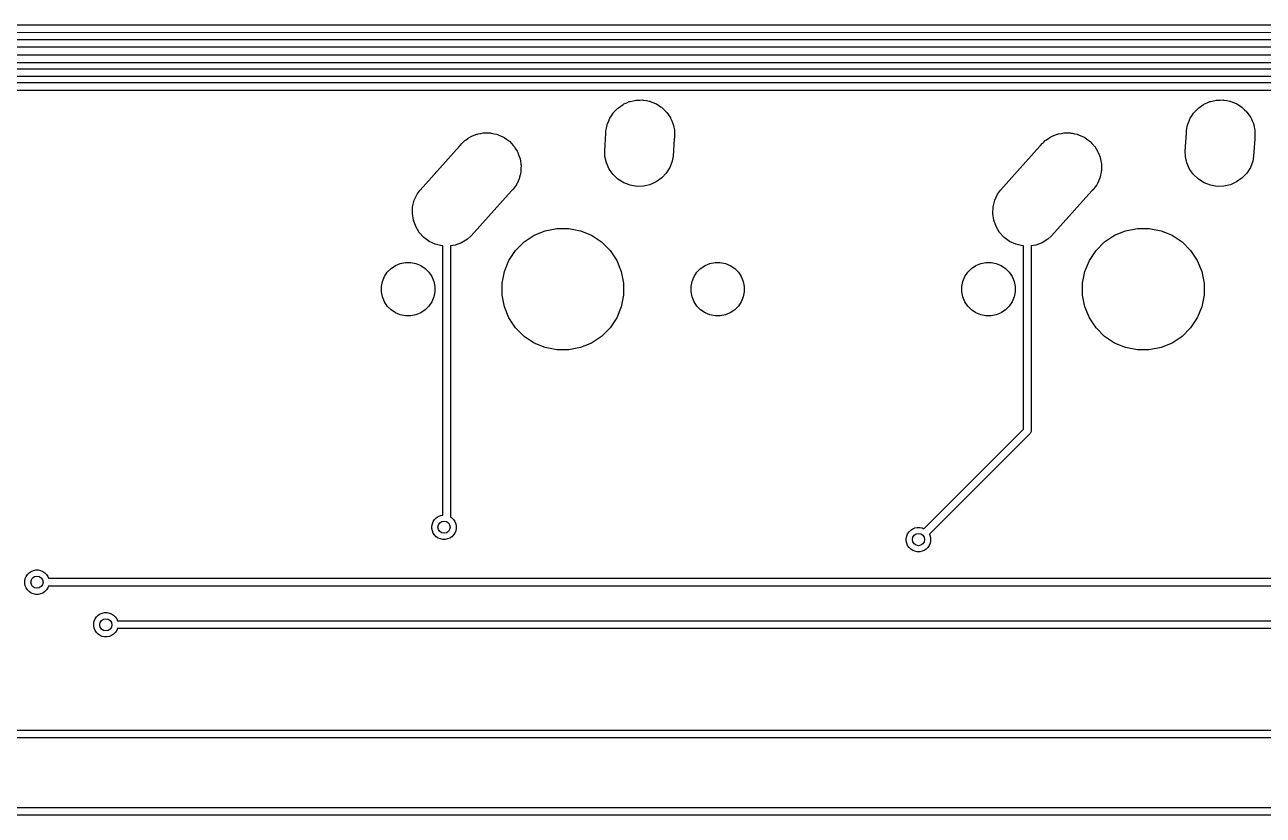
# Model space of a CAD drawing. Extents: x -26.1 to -7.5, y -7.6 to -2.2.
# Drawn here: x -20.163 to -18.563, y -3.212 to -2.191 of the extents above; entities that cross this region are included whole.
import ezdxf

# ---------------------------------------------------------------- set-up
doc = ezdxf.new("R2010")
doc.units = 0
doc.header["$MEASUREMENT"] = 0
doc.layers.add('BLACK', color=7, linetype='CONTINUOUS')

msp = doc.modelspace()

# ---------------------------------------------------------------- linework, layer by layer
at = {"layer": 'BLACK', "linetype": 'CONTINUOUS'}
for p, q in [((-21.1002, -2.191), (-8.00043, -2.192)), ((-8.00226, -2.202), (-21.0979, -2.201)), ((-20.8736, -2.20987), (-10.016, -2.20987)), ((-10.0178, -2.21987), (-20.8718, -2.21987)), ((-20.8088, -2.23), (-10.3214, -2.23)), ((-10.3233, -2.24), (-20.8069, -2.24)), ((-20.7338, -2.24787), (-10.9747, -2.24787)), ((-10.9781, -2.25787), (-20.7319, -2.25787)), ((-20.7264, -2.26575), (-12.2233, -2.26575)), ((-12.2251, -2.27575), (-20.7245, -2.27575)), ((-19.3725, -2.28834), (-19.3719, -2.28821)), ((-19.3719, -2.28821), (-19.3681, -2.28821)), ((-19.3681, -2.28821), (-19.3644, -2.2881)), ((-19.3644, -2.2881), (-19.3638, -2.28821)), ((-19.3638, -2.28821), (-19.3631, -2.28821)), ((-19.3631, -2.28821), (-19.3595, -2.28893)), ((-18.6225, -2.28834), (-18.6219, -2.28821)), ((-18.6219, -2.28821), (-18.6181, -2.28821)), ((-18.6181, -2.28821), (-18.6144, -2.2881)), ((-18.6144, -2.2881), (-18.6138, -2.28821)), ((-18.6138, -2.28821), (-18.6131, -2.28821)), ((-18.6131, -2.28821), (-18.6095, -2.28893)), ((-19.4023, -2.30481), (-19.4019, -2.30427)), ((-19.4019, -2.30427), (-19.3993, -2.30164)), ((-19.3993, -2.30164), (-19.3967, -2.29894)), ((-19.3967, -2.29894), (-19.3962, -2.29856)), ((-19.3962, -2.29856), (-19.3957, -2.2981)), ((-19.3957, -2.2981), (-19.3926, -2.29603)), ((-19.3926, -2.29603), (-19.3896, -2.29388)), ((-19.3896, -2.29388), (-19.389, -2.29361)), ((-19.389, -2.29361), (-19.3885, -2.29325)), ((-19.3885, -2.29325), (-19.385, -2.29183)), ((-19.385, -2.29183), (-19.3817, -2.29031)), ((-19.3817, -2.29031), (-19.381, -2.29016)), ((-19.381, -2.29016), (-19.3804, -2.28991)), ((-19.3804, -2.28991), (-19.3768, -2.28919)), ((-19.3768, -2.28919), (-19.3732, -2.28836)), ((-19.3732, -2.28836), (-19.3725, -2.28834)), ((-19.3595, -2.28893), (-19.3558, -2.28955)), ((-19.3558, -2.28955), (-19.3552, -2.28978)), ((-19.3552, -2.28978), (-19.3546, -2.28991)), ((-19.3546, -2.28991), (-19.3511, -2.29133)), ((-19.3511, -2.29133), (-19.3477, -2.29265)), ((-19.3477, -2.29265), (-19.3471, -2.293)), ((-19.3471, -2.293), (-19.3465, -2.29325)), ((-19.3465, -2.29325), (-19.3434, -2.29531)), ((-19.3434, -2.29531), (-19.3403, -2.29728)), ((-19.3403, -2.29728), (-19.3398, -2.29773)), ((-19.3398, -2.29773), (-19.3393, -2.2981)), ((-19.3393, -2.2981), (-19.3366, -2.30072)), ((-19.3366, -2.30072), (-19.3339, -2.30327)), ((-19.3339, -2.30327), (-19.3336, -2.3038)), ((-19.3336, -2.3038), (-19.3331, -2.30427)), ((-19.3331, -2.30427), (-19.331, -2.30735)), ((-18.6523, -2.30481), (-18.6519, -2.30427)), ((-18.6519, -2.30427), (-18.6493, -2.30164)), ((-18.6493, -2.30164), (-18.6467, -2.29894)), ((-18.6467, -2.29894), (-18.6462, -2.29856)), ((-18.6462, -2.29856), (-18.6457, -2.2981)), ((-18.6457, -2.2981), (-18.6426, -2.29603)), ((-18.6426, -2.29603), (-18.6396, -2.29388)), ((-18.6396, -2.29388), (-18.639, -2.29361)), ((-18.639, -2.29361), (-18.6385, -2.29325)), ((-18.6385, -2.29325), (-18.635, -2.29183)), ((-18.635, -2.29183), (-18.6317, -2.29031)), ((-18.6317, -2.29031), (-18.631, -2.29016)), ((-18.631, -2.29016), (-18.6304, -2.28991)), ((-18.6304, -2.28991), (-18.6268, -2.28919)), ((-18.6268, -2.28919), (-18.6232, -2.28836)), ((-18.6232, -2.28836), (-18.6225, -2.28834)), ((-18.6095, -2.28893), (-18.6058, -2.28955)), ((-18.6058, -2.28955), (-18.6052, -2.28978)), ((-18.6052, -2.28978), (-18.6046, -2.28991)), ((-18.6046, -2.28991), (-18.6011, -2.29133)), ((-18.6011, -2.29133), (-18.5977, -2.29265)), ((-18.5977, -2.29265), (-18.5971, -2.293)), ((-18.5971, -2.293), (-18.5965, -2.29325)), ((-18.5965, -2.29325), (-18.5934, -2.29531)), ((-18.5934, -2.29531), (-18.5903, -2.29728)), ((-18.5903, -2.29728), (-18.5898, -2.29773)), ((-18.5898, -2.29773), (-18.5893, -2.2981)), ((-18.5893, -2.2981), (-18.5866, -2.30072)), ((-18.5866, -2.30072), (-18.5839, -2.30327)), ((-18.5839, -2.30327), (-18.5836, -2.3038)), ((-18.5836, -2.3038), (-18.5831, -2.30427)), ((-18.5831, -2.30427), (-18.581, -2.30735)), ((-19.4104, -2.32083), (-19.4102, -2.32022)), ((-19.4102, -2.32022), (-19.4101, -2.31958)), ((-19.4101, -2.31958), (-19.4087, -2.31615)), ((-19.4087, -2.31615), (-19.4073, -2.31268)), ((-19.4073, -2.31268), (-19.407, -2.31213)), ((-19.407, -2.31213), (-19.4068, -2.31152)), ((-19.4068, -2.31152), (-19.4047, -2.30843)), ((-19.4047, -2.30843), (-19.4027, -2.30529)), ((-19.4027, -2.30529), (-19.4023, -2.30481)), ((-19.331, -2.30735), (-19.3289, -2.31038)), ((-19.3289, -2.31038), (-19.3286, -2.31098)), ((-19.3286, -2.31098), (-19.3282, -2.31152)), ((-19.3282, -2.31152), (-19.3268, -2.31495)), ((-19.3268, -2.31495), (-19.3253, -2.31834)), ((-19.3253, -2.31834), (-19.3252, -2.31898)), ((-19.3252, -2.31898), (-19.3249, -2.31958)), ((-19.3249, -2.31958), (-19.3242, -2.32322)), ((-18.6604, -2.32083), (-18.6602, -2.32022)), ((-18.6602, -2.32022), (-18.6601, -2.31958)), ((-18.6601, -2.31958), (-18.6587, -2.31615)), ((-18.6587, -2.31615), (-18.6573, -2.31268)), ((-18.6573, -2.31268), (-18.657, -2.31213)), ((-18.657, -2.31213), (-18.6568, -2.31152)), ((-18.6568, -2.31152), (-18.6547, -2.30843)), ((-18.6547, -2.30843), (-18.6527, -2.30529)), ((-18.6527, -2.30529), (-18.6523, -2.30481)), ((-18.581, -2.30735), (-18.5789, -2.31038)), ((-18.5789, -2.31038), (-18.5786, -2.31098)), ((-18.5786, -2.31098), (-18.5782, -2.31152)), ((-18.5782, -2.31152), (-18.5768, -2.31495)), ((-18.5768, -2.31495), (-18.5753, -2.31834)), ((-18.5753, -2.31834), (-18.5752, -2.31898)), ((-18.5752, -2.31898), (-18.5749, -2.31958)), ((-18.5749, -2.31958), (-18.5742, -2.32322)), ((-19.5897, -2.33765), (-19.5869, -2.33577)), ((-19.5869, -2.33577), (-19.586, -2.33539)), ((-19.586, -2.33539), (-19.5852, -2.33488)), ((-19.5852, -2.33488), (-19.582, -2.33373)), ((-19.582, -2.33373), (-19.5788, -2.33243)), ((-19.5788, -2.33243), (-19.5779, -2.33224)), ((-19.5779, -2.33224), (-19.577, -2.3319)), ((-19.577, -2.3319), (-19.5736, -2.33139)), ((-19.5736, -2.33139), (-19.5703, -2.33073)), ((-19.5703, -2.33073), (-19.5693, -2.33073)), ((-19.5693, -2.33073), (-19.5683, -2.33058)), ((-19.5683, -2.33058), (-19.5649, -2.33073)), ((-19.5649, -2.33073), (-19.5616, -2.33073)), ((-19.5616, -2.33073), (-19.5606, -2.33092)), ((-19.5606, -2.33092), (-19.5596, -2.33096)), ((-19.5596, -2.33096), (-19.5563, -2.33177)), ((-19.5563, -2.33177), (-19.553, -2.33243)), ((-19.553, -2.33243), (-19.5521, -2.33281)), ((-19.5521, -2.33281), (-19.5511, -2.33304)), ((-19.5511, -2.33304), (-19.5481, -2.33447)), ((-19.5481, -2.33447), (-19.5449, -2.33577)), ((-19.5449, -2.33577), (-19.5441, -2.33632)), ((-19.4134, -2.35446), (-19.4118, -2.33098)), ((-19.4118, -2.32814), (-19.4111, -2.32449)), ((-19.4118, -2.33098), (-19.4118, -2.32814)), ((-19.4111, -2.32449), (-19.4104, -2.32083)), ((-19.3242, -2.32322), (-19.3234, -2.32684)), ((-19.3234, -2.32684), (-19.3233, -2.3275)), ((-19.3233, -2.3275), (-19.3232, -2.32814)), ((-19.3232, -2.32814), (-19.3232, -2.33185)), ((-19.3232, -2.33185), (-19.3232, -2.33338)), ((-19.3232, -2.33338), (-19.3232, -2.33403)), ((-19.3232, -2.33403), (-19.3232, -2.33686)), ((-18.8397, -2.33765), (-18.8369, -2.33577)), ((-18.8369, -2.33577), (-18.836, -2.33539)), ((-18.836, -2.33539), (-18.8352, -2.33488)), ((-18.8352, -2.33488), (-18.832, -2.33373)), ((-18.832, -2.33373), (-18.8288, -2.33243)), ((-18.8288, -2.33243), (-18.8279, -2.33224)), ((-18.8279, -2.33224), (-18.827, -2.3319)), ((-18.827, -2.3319), (-18.8236, -2.33139)), ((-18.8236, -2.33139), (-18.8203, -2.33073)), ((-18.8203, -2.33073), (-18.8193, -2.33073)), ((-18.8193, -2.33073), (-18.8183, -2.33058)), ((-18.8183, -2.33058), (-18.8149, -2.33073)), ((-18.8149, -2.33073), (-18.8116, -2.33073)), ((-18.8116, -2.33073), (-18.8106, -2.33092)), ((-18.8106, -2.33092), (-18.8096, -2.33096)), ((-18.8096, -2.33096), (-18.8063, -2.33177)), ((-18.8063, -2.33177), (-18.803, -2.33243)), ((-18.803, -2.33243), (-18.8021, -2.33281)), ((-18.8021, -2.33281), (-18.8011, -2.33304)), ((-18.8011, -2.33304), (-18.7981, -2.33447)), ((-18.7981, -2.33447), (-18.7949, -2.33577)), ((-18.7949, -2.33577), (-18.7941, -2.33632)), ((-18.6634, -2.35446), (-18.6618, -2.33098)), ((-18.6618, -2.32814), (-18.6611, -2.32449)), ((-18.6618, -2.33098), (-18.6618, -2.32814)), ((-18.6611, -2.32449), (-18.6604, -2.32083)), ((-18.5742, -2.32322), (-18.5734, -2.32684)), ((-18.5734, -2.32684), (-18.5733, -2.3275)), ((-18.5733, -2.3275), (-18.5732, -2.32814)), ((-18.5732, -2.32814), (-18.5732, -2.33185)), ((-18.5732, -2.33185), (-18.5732, -2.33338)), ((-18.5732, -2.33338), (-18.5732, -2.33403)), ((-18.5732, -2.33403), (-18.5732, -2.33686)), ((-19.6519, -2.40454), (-19.601, -2.34779)), ((-19.601, -2.34779), (-19.6003, -2.34679)), ((-19.6003, -2.34679), (-19.5981, -2.34455)), ((-19.5981, -2.34455), (-19.5974, -2.34382)), ((-19.5974, -2.34382), (-19.5966, -2.34301)), ((-19.5966, -2.34301), (-19.5942, -2.34062)), ((-19.5942, -2.34062), (-19.5933, -2.34007)), ((-19.5933, -2.34007), (-19.5926, -2.33941)), ((-19.5926, -2.33941), (-19.5897, -2.33765)), ((-19.5441, -2.33632), (-19.5432, -2.33673)), ((-19.5432, -2.33673), (-19.5405, -2.33874)), ((-19.5405, -2.33874), (-19.5377, -2.34062)), ((-19.5377, -2.34062), (-19.537, -2.34131)), ((-19.537, -2.34131), (-19.5362, -2.34189)), ((-19.5362, -2.34189), (-19.5339, -2.34439)), ((-19.5339, -2.34439), (-19.5315, -2.34679)), ((-19.5315, -2.34679), (-19.531, -2.3476)), ((-19.531, -2.3476), (-19.5303, -2.34833)), ((-19.5303, -2.34833), (-19.5286, -2.35123)), ((-19.5286, -2.35123), (-19.5267, -2.35404)), ((-19.3235, -2.33837), (-19.325, -2.36055)), ((-19.3232, -2.33686), (-19.3235, -2.33837)), ((-18.9019, -2.40454), (-18.851, -2.34779)), ((-18.851, -2.34779), (-18.8503, -2.34679)), ((-18.8503, -2.34679), (-18.8481, -2.34455)), ((-18.8481, -2.34455), (-18.8474, -2.34382)), ((-18.8474, -2.34382), (-18.8466, -2.34301)), ((-18.8466, -2.34301), (-18.8442, -2.34062)), ((-18.8442, -2.34062), (-18.8433, -2.34007)), ((-18.8433, -2.34007), (-18.8426, -2.33941)), ((-18.8426, -2.33941), (-18.8397, -2.33765)), ((-18.7941, -2.33632), (-18.7932, -2.33673)), ((-18.7932, -2.33673), (-18.7905, -2.33874)), ((-18.7905, -2.33874), (-18.7877, -2.34062)), ((-18.7877, -2.34062), (-18.787, -2.34131)), ((-18.787, -2.34131), (-18.7862, -2.34189)), ((-18.7862, -2.34189), (-18.7839, -2.34439)), ((-18.7839, -2.34439), (-18.7815, -2.34679)), ((-18.7815, -2.34679), (-18.781, -2.3476)), ((-18.781, -2.3476), (-18.7803, -2.34833)), ((-18.7803, -2.34833), (-18.7786, -2.35123)), ((-18.7786, -2.35123), (-18.7767, -2.35404)), ((-18.5735, -2.33837), (-18.575, -2.36055)), ((-18.5732, -2.33686), (-18.5735, -2.33837)), ((-19.5267, -2.35404), (-19.5263, -2.35495)), ((-19.5263, -2.35495), (-19.5258, -2.35579)), ((-19.5258, -2.35579), (-19.5246, -2.35897)), ((-19.5246, -2.35897), (-19.5233, -2.3621)), ((-19.5233, -2.3621), (-19.5231, -2.36306)), ((-19.5231, -2.36306), (-19.5228, -2.36399)), ((-19.5228, -2.36399), (-19.5223, -2.36734)), ((-19.5223, -2.36734), (-19.5216, -2.37066)), ((-19.4132, -2.36099), (-19.4134, -2.35446)), ((-19.4113, -2.3695), (-19.4132, -2.36099)), ((-19.3261, -2.367), (-19.3292, -2.37515)), ((-19.325, -2.36055), (-19.3261, -2.367)), ((-18.7767, -2.35404), (-18.7763, -2.35495)), ((-18.7763, -2.35495), (-18.7758, -2.35579)), ((-18.7758, -2.35579), (-18.7746, -2.35897)), ((-18.7746, -2.35897), (-18.7733, -2.3621)), ((-18.7733, -2.3621), (-18.7731, -2.36306)), ((-18.7731, -2.36306), (-18.7728, -2.36399)), ((-18.7728, -2.36399), (-18.7723, -2.36734)), ((-18.7723, -2.36734), (-18.7716, -2.37066)), ((-18.6632, -2.36099), (-18.6634, -2.35446)), ((-18.6613, -2.3695), (-18.6632, -2.36099)), ((-18.5761, -2.367), (-18.5792, -2.37515)), ((-18.575, -2.36055), (-18.5761, -2.367)), ((-19.5219, -2.38133), (-19.5227, -2.38462)), ((-19.5218, -2.38035), (-19.5219, -2.38133)), ((-19.5216, -2.37938), (-19.5218, -2.38035)), ((-19.5216, -2.37066), (-19.5216, -2.37164)), ((-19.5216, -2.37164), (-19.5215, -2.37261)), ((-19.5215, -2.37261), (-19.5216, -2.376)), ((-19.5216, -2.376), (-19.5216, -2.37938)), ((-19.4077, -2.37746), (-19.4113, -2.3695)), ((-19.4026, -2.38457), (-19.4077, -2.37746)), ((-19.3339, -2.38255), (-19.3398, -2.3889)), ((-19.3292, -2.37515), (-19.3339, -2.38255)), ((-18.7719, -2.38133), (-18.7727, -2.38462)), ((-18.7718, -2.38035), (-18.7719, -2.38133)), ((-18.7716, -2.37938), (-18.7718, -2.38035)), ((-18.7716, -2.37066), (-18.7716, -2.37164)), ((-18.7716, -2.37164), (-18.7715, -2.37261)), ((-18.7715, -2.37261), (-18.7716, -2.376)), ((-18.7716, -2.376), (-18.7716, -2.37938)), ((-18.6577, -2.37746), (-18.6613, -2.3695)), ((-18.6526, -2.38457), (-18.6577, -2.37746)), ((-18.5839, -2.38255), (-18.5898, -2.3889)), ((-18.5792, -2.37515), (-18.5839, -2.38255)), ((-19.5276, -2.39771), (-19.5296, -2.40044)), ((-19.5272, -2.39682), (-19.5276, -2.39771)), ((-19.5267, -2.396), (-19.5272, -2.39682)), ((-19.5254, -2.39287), (-19.5267, -2.396)), ((-19.5239, -2.3898), (-19.5254, -2.39287)), ((-19.5237, -2.38885), (-19.5239, -2.3898)), ((-19.5233, -2.38794), (-19.5237, -2.38885)), ((-19.5227, -2.38462), (-19.5233, -2.38794)), ((-19.3963, -2.39055), (-19.4026, -2.38457)), ((-19.3889, -2.39518), (-19.3963, -2.39055)), ((-19.3807, -2.39828), (-19.3889, -2.39518)), ((-19.3721, -2.39973), (-19.3807, -2.39828)), ((-19.3634, -2.39948), (-19.3721, -2.39973)), ((-19.3549, -2.39753), (-19.3634, -2.39948)), ((-19.347, -2.39395), (-19.3549, -2.39753)), ((-19.3398, -2.3889), (-19.347, -2.39395)), ((-18.7776, -2.39771), (-18.7796, -2.40044)), ((-18.7772, -2.39682), (-18.7776, -2.39771)), ((-18.7767, -2.396), (-18.7772, -2.39682)), ((-18.7754, -2.39287), (-18.7767, -2.396)), ((-18.7739, -2.3898), (-18.7754, -2.39287)), ((-18.7737, -2.38885), (-18.7739, -2.3898)), ((-18.7733, -2.38794), (-18.7737, -2.38885)), ((-18.7727, -2.38462), (-18.7733, -2.38794)), ((-18.6463, -2.39055), (-18.6526, -2.38457)), ((-18.6389, -2.39518), (-18.6463, -2.39055)), ((-18.6307, -2.39828), (-18.6389, -2.39518)), ((-18.6221, -2.39973), (-18.6307, -2.39828)), ((-18.6134, -2.39948), (-18.6221, -2.39973)), ((-18.6049, -2.39753), (-18.6134, -2.39948)), ((-18.597, -2.39395), (-18.6049, -2.39753)), ((-18.5898, -2.3889), (-18.597, -2.39395)), ((-19.6595, -2.41772), (-19.6558, -2.40981)), ((-19.6558, -2.40981), (-19.6519, -2.40454)), ((-19.5338, -2.40549), (-19.586, -2.4637)), ((-19.5315, -2.40325), (-19.5338, -2.40549)), ((-19.5296, -2.40044), (-19.5315, -2.40325)), ((-18.9095, -2.41772), (-18.9058, -2.40981)), ((-18.9058, -2.40981), (-18.9019, -2.40454)), ((-18.7838, -2.40549), (-18.836, -2.4637)), ((-18.7815, -2.40325), (-18.7838, -2.40549)), ((-18.7796, -2.40044), (-18.7815, -2.40325)), ((-19.6619, -2.43491), (-19.6616, -2.42619)), ((-19.6616, -2.42619), (-19.6595, -2.41772)), ((-18.9119, -2.43491), (-18.9116, -2.42619)), ((-18.9116, -2.42619), (-18.9095, -2.41772)), ((-19.6606, -2.44353), (-19.6619, -2.43491)), ((-19.6576, -2.45173), (-19.6606, -2.44353)), ((-18.9106, -2.44353), (-18.9119, -2.43491)), ((-18.9076, -2.45173), (-18.9106, -2.44353)), ((-19.6531, -2.45919), (-19.6576, -2.45173)), ((-19.6472, -2.46563), (-19.6531, -2.45919)), ((-19.586, -2.4637), (-19.5908, -2.46811)), ((-19.5175, -2.47153), (-19.5047, -2.46293)), ((-19.5047, -2.46293), (-19.4904, -2.45702)), ((-19.4904, -2.45702), (-19.4752, -2.454)), ((-19.4752, -2.454), (-19.4598, -2.454)), ((-19.4598, -2.454), (-19.4446, -2.45702)), ((-19.4446, -2.45702), (-19.4303, -2.46293)), ((-19.4303, -2.46293), (-19.4175, -2.47153)), ((-18.9031, -2.45919), (-18.9076, -2.45173)), ((-18.8972, -2.46563), (-18.9031, -2.45919)), ((-18.836, -2.4637), (-18.8408, -2.46811)), ((-18.7675, -2.47153), (-18.7547, -2.46293)), ((-18.7547, -2.46293), (-18.7404, -2.45702)), ((-18.7404, -2.45702), (-18.7252, -2.454)), ((-18.7252, -2.454), (-18.7098, -2.454)), ((-18.7098, -2.454), (-18.6946, -2.45702)), ((-18.6946, -2.45702), (-18.6803, -2.46293)), ((-18.6803, -2.46293), (-18.6675, -2.47153)), ((-19.6402, -2.47079), (-19.6472, -2.46563)), ((-19.6323, -2.47448), (-19.6402, -2.47079)), ((-19.6238, -2.47656), (-19.6323, -2.47448)), ((-19.6225, -2.47661), (-19.6238, -2.47656)), ((-19.6225, -2.82425), (-19.6225, -2.47661)), ((-19.6065, -2.47562), (-19.6125, -2.47654)), ((-19.6125, -2.47654), (-19.6125, -2.82674)), ((-19.5983, -2.47264), (-19.6065, -2.47562)), ((-19.5908, -2.46811), (-19.5983, -2.47264)), ((-19.5285, -2.48246), (-19.5175, -2.47153)), ((-19.4175, -2.47153), (-19.4065, -2.48246)), ((-18.8902, -2.47079), (-18.8972, -2.46563)), ((-18.8823, -2.47448), (-18.8902, -2.47079)), ((-18.8738, -2.47656), (-18.8823, -2.47448)), ((-18.8725, -2.47661), (-18.8738, -2.47656)), ((-18.8725, -2.71343), (-18.8725, -2.47661)), ((-18.8565, -2.47562), (-18.8625, -2.47654)), ((-18.8625, -2.47654), (-18.8625, -2.71525)), ((-18.8483, -2.47264), (-18.8565, -2.47562)), ((-18.8408, -2.46811), (-18.8483, -2.47264)), ((-18.7785, -2.48246), (-18.7675, -2.47153)), ((-18.6675, -2.47153), (-18.6565, -2.48246)), ((-19.543, -2.5096), (-19.5371, -2.49532)), ((-19.5371, -2.49532), (-19.5285, -2.48246)), ((-19.4065, -2.48246), (-19.3979, -2.49532)), ((-19.3979, -2.49532), (-19.392, -2.5096)), ((-18.793, -2.5096), (-18.7871, -2.49532)), ((-18.7871, -2.49532), (-18.7785, -2.48246)), ((-18.6565, -2.48246), (-18.6479, -2.49532)), ((-18.6479, -2.49532), (-18.642, -2.5096)), ((-19.698, -2.51618), (-19.6943, -2.51054)), ((-19.6943, -2.51054), (-19.6895, -2.50574)), ((-19.6895, -2.50574), (-19.6838, -2.50197)), ((-19.6838, -2.50197), (-19.6775, -2.49938)), ((-19.6775, -2.49938), (-19.6709, -2.49805)), ((-19.6709, -2.49805), (-19.6641, -2.49805)), ((-19.6641, -2.49805), (-19.6575, -2.49938)), ((-19.6575, -2.49938), (-19.6512, -2.50197)), ((-19.6512, -2.50197), (-19.6455, -2.50574)), ((-19.6455, -2.50574), (-19.6407, -2.51054)), ((-19.6407, -2.51054), (-19.637, -2.51618)), ((-19.546, -2.52477), (-19.543, -2.5096)), ((-19.392, -2.5096), (-19.389, -2.52477)), ((-19.298, -2.51618), (-19.2943, -2.51054)), ((-19.2943, -2.51054), (-19.2895, -2.50574)), ((-19.2895, -2.50574), (-19.2838, -2.50197)), ((-19.2838, -2.50197), (-19.2775, -2.49938)), ((-19.2775, -2.49938), (-19.2709, -2.49805)), ((-19.2709, -2.49805), (-19.2641, -2.49805)), ((-19.2641, -2.49805), (-19.2575, -2.49938)), ((-19.2575, -2.49938), (-19.2512, -2.50197)), ((-19.2512, -2.50197), (-19.2455, -2.50574)), ((-19.2455, -2.50574), (-19.2407, -2.51054)), ((-19.2407, -2.51054), (-19.237, -2.51618)), ((-18.948, -2.51618), (-18.9443, -2.51054)), ((-18.9443, -2.51054), (-18.9395, -2.50574)), ((-18.9395, -2.50574), (-18.9338, -2.50197)), ((-18.9338, -2.50197), (-18.9275, -2.49938)), ((-18.9275, -2.49938), (-18.9209, -2.49805)), ((-18.9209, -2.49805), (-18.9141, -2.49805)), ((-18.9141, -2.49805), (-18.9075, -2.49938)), ((-18.9075, -2.49938), (-18.9012, -2.50197)), ((-18.9012, -2.50197), (-18.8955, -2.50574)), ((-18.8955, -2.50574), (-18.8907, -2.51054)), ((-18.8907, -2.51054), (-18.887, -2.51618)), ((-18.796, -2.52477), (-18.793, -2.5096)), ((-18.642, -2.5096), (-18.639, -2.52477)), ((-19.7019, -2.52911), (-19.7006, -2.52245)), ((-19.7006, -2.52245), (-19.698, -2.51618)), ((-19.637, -2.51618), (-19.6344, -2.52245)), ((-19.6344, -2.52245), (-19.6331, -2.52911)), ((-19.546, -2.54023), (-19.546, -2.52477)), ((-19.389, -2.52477), (-19.389, -2.54023)), ((-19.3019, -2.52911), (-19.3006, -2.52245)), ((-19.3006, -2.52245), (-19.298, -2.51618)), ((-19.237, -2.51618), (-19.2344, -2.52245)), ((-19.2344, -2.52245), (-19.2331, -2.52911)), ((-18.9519, -2.52911), (-18.9506, -2.52245)), ((-18.9506, -2.52245), (-18.948, -2.51618)), ((-18.887, -2.51618), (-18.8844, -2.52245)), ((-18.8844, -2.52245), (-18.8831, -2.52911)), ((-18.796, -2.54023), (-18.796, -2.52477)), ((-18.639, -2.52477), (-18.639, -2.54023)), ((-19.7019, -2.53589), (-19.7019, -2.52911)), ((-19.7006, -2.54255), (-19.7019, -2.53589)), ((-19.698, -2.54882), (-19.7006, -2.54255)), ((-19.6344, -2.54255), (-19.637, -2.54882)), ((-19.6331, -2.53589), (-19.6344, -2.54255)), ((-19.6331, -2.52911), (-19.6331, -2.53589)), ((-19.543, -2.5554), (-19.546, -2.54023)), ((-19.389, -2.54023), (-19.392, -2.5554)), ((-19.3019, -2.53589), (-19.3019, -2.52911)), ((-19.3006, -2.54255), (-19.3019, -2.53589)), ((-19.298, -2.54882), (-19.3006, -2.54255)), ((-19.2344, -2.54255), (-19.237, -2.54882)), ((-19.2331, -2.53589), (-19.2344, -2.54255)), ((-19.2331, -2.52911), (-19.2331, -2.53589)), ((-18.9519, -2.53589), (-18.9519, -2.52911)), ((-18.9506, -2.54255), (-18.9519, -2.53589)), ((-18.948, -2.54882), (-18.9506, -2.54255)), ((-18.8844, -2.54255), (-18.887, -2.54882)), ((-18.8831, -2.53589), (-18.8844, -2.54255)), ((-18.8831, -2.52911), (-18.8831, -2.53589)), ((-18.793, -2.5554), (-18.796, -2.54023)), ((-18.639, -2.54023), (-18.642, -2.5554)), ((-19.6943, -2.55446), (-19.698, -2.54882)), ((-19.6895, -2.55926), (-19.6943, -2.55446)), ((-19.6838, -2.56303), (-19.6895, -2.55926)), ((-19.6455, -2.55926), (-19.6512, -2.56303)), ((-19.6407, -2.55446), (-19.6455, -2.55926)), ((-19.637, -2.54882), (-19.6407, -2.55446)), ((-19.5371, -2.56968), (-19.543, -2.5554)), ((-19.392, -2.5554), (-19.3979, -2.56968)), ((-19.2943, -2.55446), (-19.298, -2.54882)), ((-19.2895, -2.55926), (-19.2943, -2.55446)), ((-19.2838, -2.56303), (-19.2895, -2.55926)), ((-19.2455, -2.55926), (-19.2512, -2.56303)), ((-19.2407, -2.55446), (-19.2455, -2.55926)), ((-19.237, -2.54882), (-19.2407, -2.55446)), ((-18.9443, -2.55446), (-18.948, -2.54882)), ((-18.9395, -2.55926), (-18.9443, -2.55446)), ((-18.9338, -2.56303), (-18.9395, -2.55926)), ((-18.8955, -2.55926), (-18.9012, -2.56303)), ((-18.8907, -2.55446), (-18.8955, -2.55926)), ((-18.887, -2.54882), (-18.8907, -2.55446)), ((-18.7871, -2.56968), (-18.793, -2.5554)), ((-18.642, -2.5554), (-18.6479, -2.56968)), ((-19.6775, -2.56562), (-19.6838, -2.56303)), ((-19.6709, -2.56695), (-19.6775, -2.56562)), ((-19.6641, -2.56695), (-19.6709, -2.56695)), ((-19.6575, -2.56562), (-19.6641, -2.56695)), ((-19.6512, -2.56303), (-19.6575, -2.56562)), ((-19.5285, -2.58254), (-19.5371, -2.56968)), ((-19.3979, -2.56968), (-19.4065, -2.58254)), ((-19.2775, -2.56562), (-19.2838, -2.56303)), ((-19.2709, -2.56695), (-19.2775, -2.56562)), ((-19.2641, -2.56695), (-19.2709, -2.56695)), ((-19.2575, -2.56562), (-19.2641, -2.56695)), ((-19.2512, -2.56303), (-19.2575, -2.56562)), ((-18.9275, -2.56562), (-18.9338, -2.56303)), ((-18.9209, -2.56695), (-18.9275, -2.56562)), ((-18.9141, -2.56695), (-18.9209, -2.56695)), ((-18.9075, -2.56562), (-18.9141, -2.56695)), ((-18.9012, -2.56303), (-18.9075, -2.56562)), ((-18.7785, -2.58254), (-18.7871, -2.56968)), ((-18.6479, -2.56968), (-18.6565, -2.58254)), ((-19.5175, -2.59347), (-19.5285, -2.58254)), ((-19.4065, -2.58254), (-19.4175, -2.59347)), ((-18.7675, -2.59347), (-18.7785, -2.58254)), ((-18.6565, -2.58254), (-18.6675, -2.59347)), ((-19.5047, -2.60207), (-19.5175, -2.59347)), ((-19.4904, -2.60798), (-19.5047, -2.60207)), ((-19.4752, -2.611), (-19.4904, -2.60798)), ((-19.4446, -2.60798), (-19.4598, -2.611)), ((-19.4303, -2.60207), (-19.4446, -2.60798)), ((-19.4175, -2.59347), (-19.4303, -2.60207)), ((-18.7547, -2.60207), (-18.7675, -2.59347)), ((-18.7404, -2.60798), (-18.7547, -2.60207)), ((-18.7252, -2.611), (-18.7404, -2.60798)), ((-18.6946, -2.60798), (-18.7098, -2.611)), ((-18.6803, -2.60207), (-18.6946, -2.60798)), ((-18.6675, -2.59347), (-18.6803, -2.60207)), ((-19.4598, -2.611), (-19.4752, -2.611)), ((-18.7098, -2.611), (-18.7252, -2.611)), ((-19.0009, -2.84188), (-18.8725, -2.71343)), ((-18.8641, -2.71921), (-18.9939, -2.84895)), ((-18.8639, -2.71905), (-18.8641, -2.71921)), ((-18.8633, -2.71829), (-18.8639, -2.71905)), ((-18.8629, -2.71742), (-18.8633, -2.71829)), ((-18.8626, -2.71648), (-18.8629, -2.71742)), ((-18.8625, -2.71575), (-18.8626, -2.71648)), ((-18.8625, -2.71525), (-18.8625, -2.7155)), ((-18.8625, -2.7155), (-18.8625, -2.71575)), ((-19.635, -2.83254), (-19.6332, -2.82996)), ((-19.6332, -2.82996), (-19.631, -2.82777)), ((-19.631, -2.82777), (-19.6285, -2.82604)), ((-19.6285, -2.82604), (-19.6256, -2.82486)), ((-19.6256, -2.82486), (-19.6226, -2.82425)), ((-19.6226, -2.82425), (-19.6225, -2.82425)), ((-19.6125, -2.82674), (-19.611, -2.82777)), ((-19.611, -2.82777), (-19.6088, -2.82996)), ((-19.6088, -2.82996), (-19.607, -2.83254)), ((-19.6367, -2.83845), (-19.6361, -2.83541)), ((-19.6367, -2.84155), (-19.6367, -2.83845)), ((-19.6361, -2.84459), (-19.6367, -2.84155)), ((-19.6361, -2.83541), (-19.635, -2.83254)), ((-19.635, -2.84746), (-19.6361, -2.84459)), ((-19.6332, -2.85004), (-19.635, -2.84746)), ((-19.607, -2.84746), (-19.6088, -2.85004)), ((-19.607, -2.83254), (-19.6059, -2.83541)), ((-19.6059, -2.84459), (-19.607, -2.84746)), ((-19.6059, -2.83541), (-19.6053, -2.83845)), ((-19.6053, -2.84155), (-19.6059, -2.84459)), ((-19.6053, -2.83845), (-19.6053, -2.84155)), ((-19.022, -2.84854), (-19.0202, -2.84596)), ((-19.0202, -2.84596), (-19.018, -2.84377)), ((-19.018, -2.84377), (-19.0155, -2.84204)), ((-19.0155, -2.84204), (-19.0126, -2.84086)), ((-19.0126, -2.84086), (-19.0096, -2.84025)), ((-19.0096, -2.84025), (-19.0064, -2.84025)), ((-19.0064, -2.84025), (-19.0034, -2.84086)), ((-19.0034, -2.84086), (-19.0009, -2.84188)), ((-19.631, -2.85223), (-19.6332, -2.85004)), ((-19.6285, -2.85396), (-19.631, -2.85223)), ((-19.6256, -2.85514), (-19.6285, -2.85396)), ((-19.6226, -2.85575), (-19.6256, -2.85514)), ((-19.6194, -2.85575), (-19.6226, -2.85575)), ((-19.6164, -2.85514), (-19.6194, -2.85575)), ((-19.6135, -2.85396), (-19.6164, -2.85514)), ((-19.611, -2.85223), (-19.6135, -2.85396)), ((-19.6088, -2.85004), (-19.611, -2.85223)), ((-19.0237, -2.85445), (-19.0231, -2.85141)), ((-19.0237, -2.85755), (-19.0237, -2.85445)), ((-19.0231, -2.86059), (-19.0237, -2.85755)), ((-19.0231, -2.85141), (-19.022, -2.84854)), ((-19.022, -2.86346), (-19.0231, -2.86059)), ((-19.0202, -2.86604), (-19.022, -2.86346)), ((-18.994, -2.86346), (-18.9958, -2.86604)), ((-18.9929, -2.86059), (-18.994, -2.86346)), ((-18.9939, -2.84895), (-18.9929, -2.85141)), ((-18.9929, -2.85141), (-18.9923, -2.85445)), ((-18.9923, -2.85755), (-18.9929, -2.86059)), ((-18.9923, -2.85445), (-18.9923, -2.85755)), ((-19.018, -2.86823), (-19.0202, -2.86604)), ((-19.0155, -2.86996), (-19.018, -2.86823)), ((-19.0126, -2.87114), (-19.0155, -2.86996)), ((-19.0096, -2.87175), (-19.0126, -2.87114)), ((-19.0064, -2.87175), (-19.0096, -2.87175)), ((-19.0034, -2.87114), (-19.0064, -2.87175)), ((-19.0005, -2.86996), (-19.0034, -2.87114)), ((-18.998, -2.86823), (-19.0005, -2.86996)), ((-18.9958, -2.86604), (-18.998, -2.86823)), ((-20.1545, -2.89704), (-20.1516, -2.89586)), ((-20.1516, -2.89586), (-20.1486, -2.89525)), ((-20.1486, -2.89525), (-20.1454, -2.89525)), ((-20.1454, -2.89525), (-20.1424, -2.89586)), ((-20.1424, -2.89586), (-20.1395, -2.89704)), ((-20.1627, -2.90945), (-20.1621, -2.90641)), ((-20.1627, -2.91255), (-20.1627, -2.90945)), ((-20.1621, -2.90641), (-20.161, -2.90354)), ((-20.161, -2.90354), (-20.1592, -2.90096)), ((-20.1592, -2.90096), (-20.157, -2.89877)), ((-20.157, -2.89877), (-20.1545, -2.89704)), ((-20.1395, -2.89704), (-20.137, -2.89877)), ((-20.137, -2.89877), (-20.1348, -2.90096)), ((-20.1348, -2.90096), (-20.133, -2.90354)), ((-20.133, -2.90354), (-20.132, -2.906)), ((-20.132, -2.906), (-17.9446, -2.906)), ((-20.1621, -2.91559), (-20.1627, -2.91255)), ((-20.161, -2.91846), (-20.1621, -2.91559)), ((-20.1592, -2.92104), (-20.161, -2.91846)), ((-20.157, -2.92323), (-20.1592, -2.92104)), ((-20.1545, -2.92496), (-20.157, -2.92323)), ((-20.1516, -2.92614), (-20.1545, -2.92496)), ((-20.1486, -2.92675), (-20.1516, -2.92614)), ((-20.1454, -2.92675), (-20.1486, -2.92675)), ((-20.1424, -2.92614), (-20.1454, -2.92675)), ((-20.1395, -2.92496), (-20.1424, -2.92614)), ((-20.137, -2.92323), (-20.1395, -2.92496)), ((-20.1348, -2.92104), (-20.137, -2.92323)), ((-20.133, -2.91846), (-20.1348, -2.92104)), ((-20.132, -2.916), (-20.133, -2.91846)), ((-17.9453, -2.916), (-20.132, -2.916)), ((-20.0731, -2.96141), (-20.072, -2.95854)), ((-20.072, -2.95854), (-20.0702, -2.95596)), ((-20.0702, -2.95596), (-20.068, -2.95377)), ((-20.068, -2.95377), (-20.0655, -2.95204)), ((-20.0655, -2.95204), (-20.0626, -2.95086)), ((-20.0626, -2.95086), (-20.0596, -2.95025)), ((-20.0596, -2.95025), (-20.0564, -2.95025)), ((-20.0564, -2.95025), (-20.0534, -2.95086)), ((-20.0534, -2.95086), (-20.0505, -2.95204)), ((-20.0505, -2.95204), (-20.048, -2.95377)), ((-20.048, -2.95377), (-20.0458, -2.95596)), ((-20.0458, -2.95596), (-20.044, -2.95854)), ((-20.044, -2.95854), (-20.043, -2.961)), ((-20.0737, -2.96445), (-20.0731, -2.96141)), ((-20.0737, -2.96755), (-20.0737, -2.96445)), ((-20.0731, -2.97059), (-20.0737, -2.96755)), ((-20.072, -2.97346), (-20.0731, -2.97059)), ((-20.0702, -2.97604), (-20.072, -2.97346)), ((-20.068, -2.97823), (-20.0702, -2.97604)), ((-20.0458, -2.97604), (-20.048, -2.97823)), ((-20.044, -2.97346), (-20.0458, -2.97604)), ((-20.043, -2.971), (-20.044, -2.97346)), ((-20.043, -2.961), (-17.9989, -2.961)), ((-18.0055, -2.971), (-20.043, -2.971)), ((-20.0655, -2.97996), (-20.068, -2.97823)), ((-20.0626, -2.98114), (-20.0655, -2.97996)), ((-20.0596, -2.98175), (-20.0626, -2.98114)), ((-20.0564, -2.98175), (-20.0596, -2.98175)), ((-20.0534, -2.98114), (-20.0564, -2.98175)), ((-20.0505, -2.97996), (-20.0534, -2.98114)), ((-20.048, -2.97823), (-20.0505, -2.97996)), ((-21.147, -3.102), (-18.1723, -3.102)), ((-18.1716, -3.112), (-21.147, -3.112)), ((-21.147, -3.202), (-18.1059, -3.202)), ((-18.1125, -3.212), (-21.147, -3.212))]:
    msp.add_line(p, q, dxfattribs=at)
at = {"layer": 'BLACK'}
for centre in [(-19.621, -2.84), (-19.008, -2.856), (-20.147, -2.911), (-20.058, -2.966)]:
    msp.add_circle(centre, 0.00787, dxfattribs=at)

doc.saveas('drawing.dxf')
